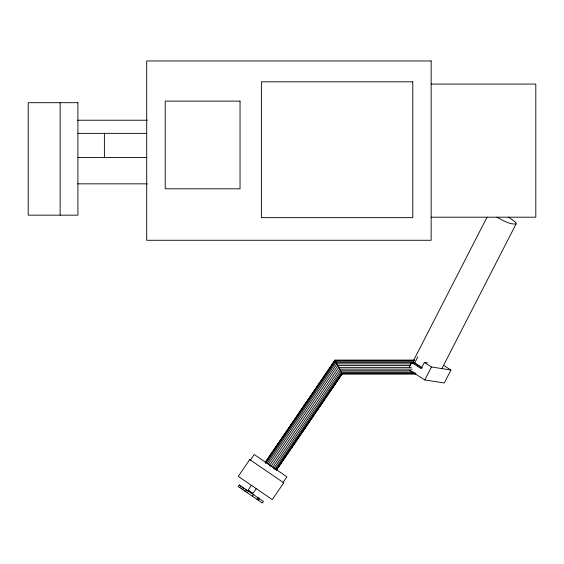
<?xml version="1.0" encoding="UTF-8"?>
<svg xmlns="http://www.w3.org/2000/svg" width="564" height="564" viewBox="0 0 564 564"><rect width="100%" height="100%" fill="white"/><g stroke="black" fill="none" stroke-linecap="round" stroke-linejoin="round"><path stroke-width="0.85" d="M422.351 368.059L415.83 363.879L414.223 362.405L413.461 361.249L413.574 360.488L487.028 217.189M442.155 368.123L516.046 223.978L516.159 223.217L515.39 222.061L508.573 217.112M409.238 367.03L411.558 362.504L414.688 362.99L421.534 367.354M414.688 362.99L417.853 356.808M427.477 362.934L424.354 362.448L421.181 368.63L411.558 362.504M424.812 379.953L431.46 366.981L450.946 370.012L444.298 382.991L424.812 379.953L409.534 370.224M250.36 460.125L254.195 454.506L286.907 476.841L283.065 482.46M239.763 487.62L240.849 486.027M241.441 488.762L242.527 487.176M242.675 489.608L243.761 488.015M244.628 490.941L245.643 489.298M265.383 462.043L334.96 360.17L414.575 360.17M265.51 462.135L334.544 361.059M265.143 462.952L335.129 360.488L413.574 360.488M245.615 491.611L246.701 490.024M265.757 463.411L335.531 361.249L413.461 361.249M251.403 485.336L248.16 490.081L252.996 493.38L256.232 488.635M247.251 492.724L248.336 491.138M267.216 463.319L336.137 362.405L414.223 362.405M249.182 491.716L249.619 491.075M268.436 464.144L336.912 363.879L411.445 363.879M269.331 465.822L337.808 365.564L410.296 365.564M251.05 492.992L251.488 492.351M270.805 466.83L338.752 367.354L411.417 367.354M252.362 496.221L253.447 494.628M272.757 467.105L339.683 369.124L412.094 369.124M273.611 468.747L340.543 370.745L410.987 370.745M274.753 469.516L341.269 372.12L414.018 372.12M276.071 469.403L341.812 373.149L415.717 373.149M276.48 469.622L277.467 468.162M278.461 466.71L281.443 462.346M282.437 460.887L289.889 449.98M290.883 448.528L298.335 437.615M299.329 436.162L306.28 425.975M307.775 423.797L311.751 417.973M312.745 416.521L314.726 413.609M316.221 411.431L323.172 401.244M324.667 399.065L327.148 395.427M328.636 393.242L336.088 382.336M337.082 380.876L342.052 373.608M276.106 470.439L342.137 373.763L415.767 373.763M276.727 469.805L342.214 373.918L415.781 373.918M257.008 499.394L258.093 497.808M257.48 499.718L258.566 498.125M258.39 500.339L259.475 498.752M516.046 223.978C509.214 224.627 502.785 220.164 496.87 217.189M431.15 84.057L535.8 84.057L535.8 217.189L431.15 217.189M77.747 120.231L147.338 120.231M77.91 133.358L146.703 133.358M77.91 157.469L146.703 157.469M77.747 183.836L147.338 183.836M335.044 360.325L414.632 360.325M412.15 362.885L415.28 363.371M443.671 365.38L450.946 370.012M424.354 362.448L431.46 366.981M334.96 360.17L342.214 373.918M104.396 133.358L104.396 157.469M60.136 102.697L60.136 215.166M249.746 459.575L238.276 476.368L272.285 499.598L283.755 482.805L249.746 459.575M239.27 484.948L238.184 486.542L262.338 503.032L263.423 501.445L239.27 484.948M431.15 60.968L146.71 60.968L146.71 240.278L431.15 240.278L431.15 60.968M412.799 81.815L261.393 81.815L261.393 217.648L412.799 217.648L412.799 81.815M240.038 101.125L165.231 101.125L165.231 188.799L240.038 188.799L240.038 101.125M77.91 102.697L28.2 102.697L28.2 215.166L77.91 215.166L77.91 102.697"/></g></svg>
